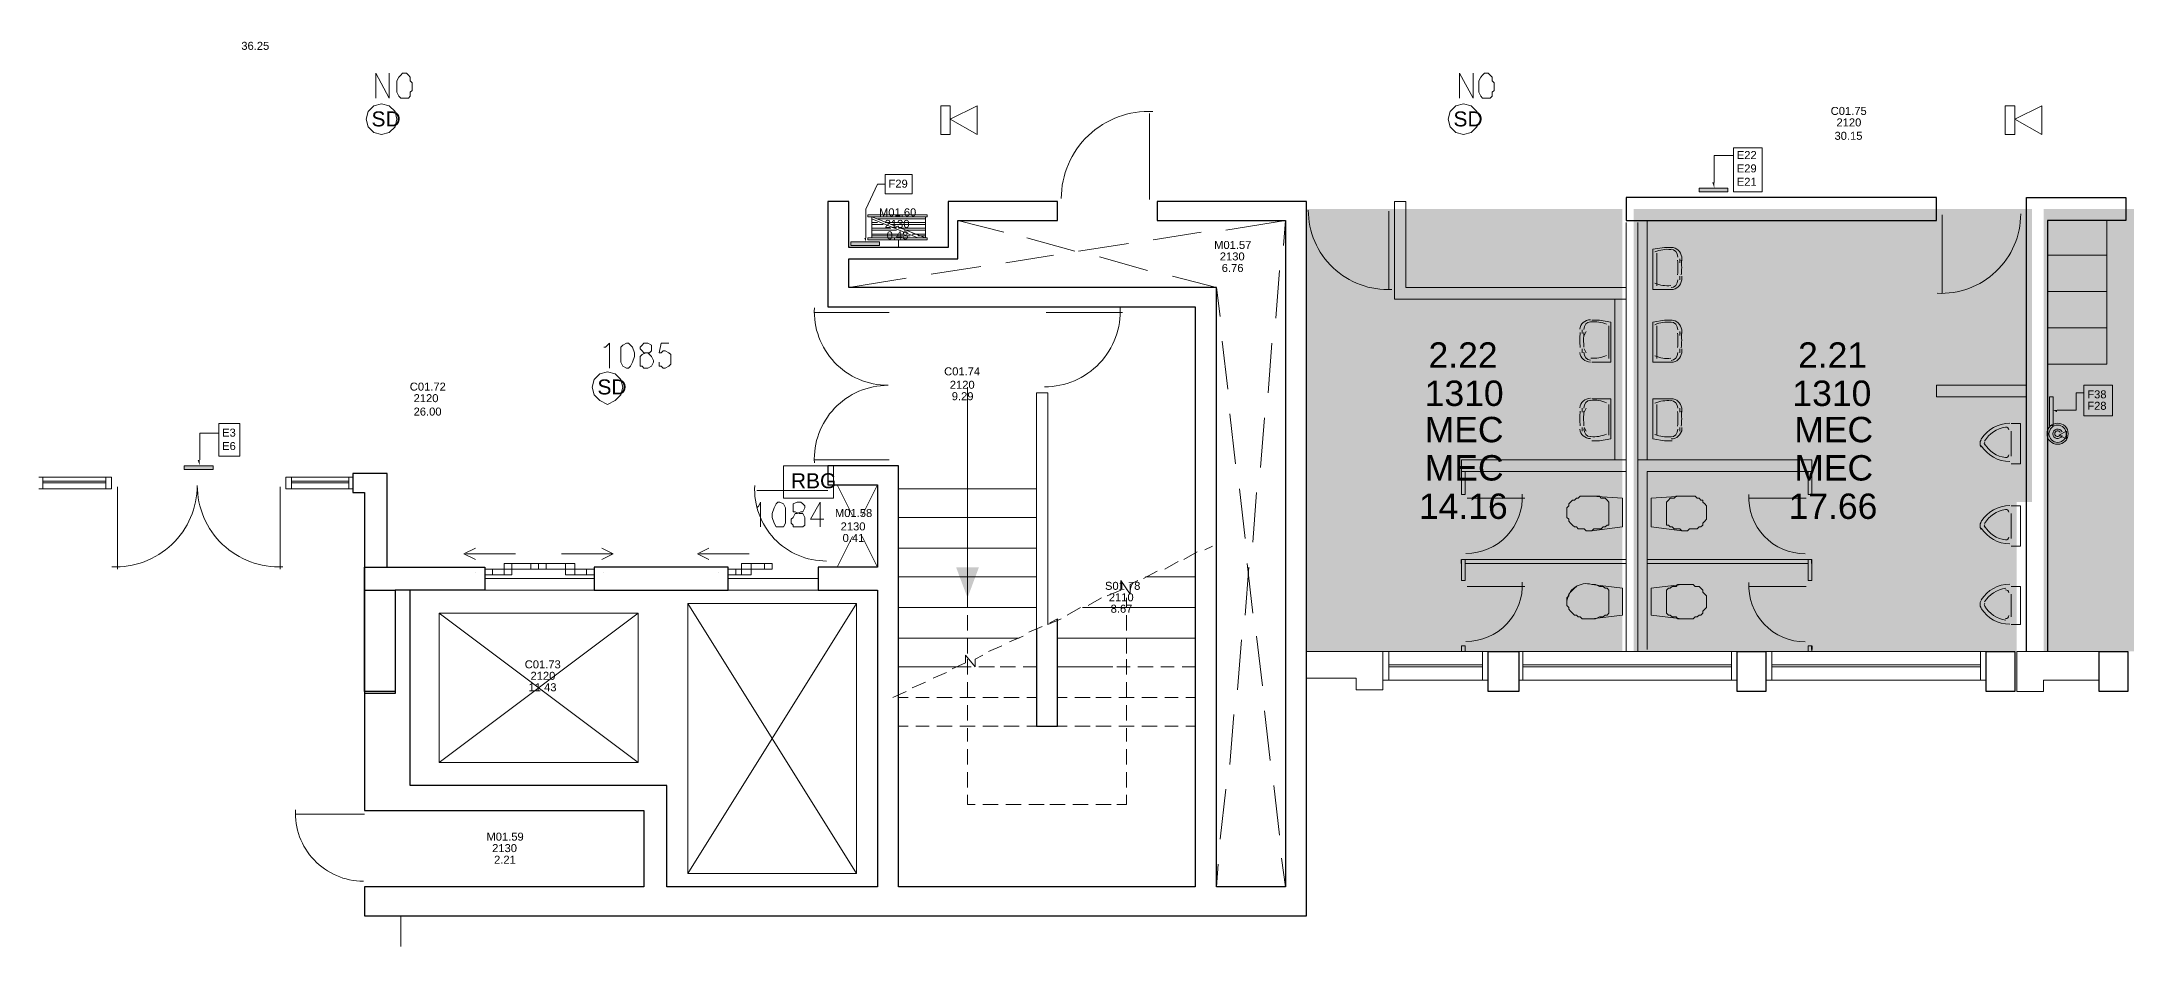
# Model space of a CAD drawing. Header units: millimetres. Extents: x -59 to 47, y 152 to 919.
# Drawn here: x -4.97 to 16.33, y 170.7 to 179.94 of the extents above; entities that cross this region are included whole.
import ezdxf

# ---------------------------------------------------------------- set-up
doc = ezdxf.new("R2010")
doc.units = ezdxf.units.MM
for name, color, linetype, true_color in [('PDF_014401$_ps_FIRE_ACCESS', 7, 'Continuous', 0x37dd00), ('PDF_014401$_ps_FIRE_ALARM', 7, 'Continuous', 0x37dd00), ('PDF_014401$HL-TMP', 7, 'Continuous', 0xbfebf9)]:
    doc.layers.add(name, color=color, linetype=linetype, true_color=true_color)
for name, color, linetype in [('PDF_014401$_ps_TEXTBOLD$FIRE', 2, 'Continuous'), ('PDF_014401$BL', 7, 'Continuous'), ('PDF_014401$BL-ABOVE', 7, 'Continuous'), ('PDF_014401$DR', 7, 'Continuous'), ('PDF_014401$EQ', 7, 'Continuous'), ('PDF_014401$EXISTING-WALL', 7, 'Continuous'), ('PDF_014401$FI', 7, 'Continuous'), ('PDF_014401$FI-DSG', 7, 'Continuous'), ('PDF_014401$FT-FIXFIT', 7, 'Continuous'), ('PDF_014401$PL-STAIR', 7, 'Continuous'), ('PDF_014401$PL-TOIL', 7, 'Continuous'), ('PDF_014401$WA', 7, 'Continuous'), ('PDF_014401$WA-COL', 7, 'Continuous'), ('PDF_014401$WA-EXT', 7, 'Continuous'), ('PDF_014401$WA-PART', 7, 'Continuous'), ('PDF_014401$WALL-1', 7, 'Continuous'), ('PDF_014401$WALL-2', 7, 'Continuous'), ('PDF_014401$WALL-PARTITION', 7, 'Continuous'), ('PDF_014401$WN', 7, 'Continuous'), ('PDF_Text', 7, 'Continuous')]:
    doc.layers.add(name, color=color, linetype=linetype)
doc.styles.add('PDF ArialMT', font='arial.ttf')

msp = doc.modelspace()

# ---------------------------------------------------------------- linework, layer by layer
at = {"layer": 'PDF_014401$_ps_FIRE_ACCESS', "lineweight": 0}
for points in [[(-1.493, 178.996), (-1.415, 179.016), (-1.356, 179.075), (-1.337, 179.153), (-1.356, 179.231), (-1.415, 179.29), (-1.493, 179.309), (-1.571, 179.29), (-1.63, 179.231), (-1.65, 179.153), (-1.63, 179.075), (-1.571, 179.016)], [(9.558, 178.996), (9.636, 179.016), (9.695, 179.075), (9.734, 179.153), (9.695, 179.231), (9.636, 179.29), (9.558, 179.309), (9.479, 179.29), (9.421, 179.231), (9.401, 179.153), (9.421, 179.075), (9.479, 179.016)], [(4.316, 179.29), (4.218, 179.29), (4.218, 178.996), (4.316, 178.996)], [(4.59, 178.996), (4.59, 179.29), (4.316, 179.153)], [(15.191, 179.29), (15.093, 179.29), (15.093, 178.996), (15.191, 178.996)], [(15.465, 178.996), (15.465, 179.29), (15.191, 179.153)], [(0.815, 176.239), (0.893, 176.278), (0.952, 176.336), (0.971, 176.415), (0.952, 176.493), (0.893, 176.552), (0.815, 176.571), (0.737, 176.552), (0.678, 176.493), (0.658, 176.415), (0.678, 176.336), (0.737, 176.278)]]:
    msp.add_lwpolyline(points, close=True, dxfattribs=at)
at = {"layer": 'PDF_014401$_ps_FIRE_ALARM', "lineweight": 0}
msp.add_lwpolyline([(3.123, 175.28), (3.123, 175.613), (2.614, 175.613), (2.614, 175.28)], close=True, dxfattribs=at)
at = {"layer": 'PDF_014401$_ps_TEXTBOLD$FIRE', "lineweight": 20}
for points in [[(-1.552, 179.368), (-1.552, 179.622), (-1.415, 179.368), (-1.415, 179.622)], [(9.519, 179.368), (9.519, 179.622), (9.656, 179.368), (9.656, 179.622)], [(0.776, 176.825), (0.795, 176.825), (0.834, 176.865), (0.834, 176.61)], [(1.441, 176.865), (1.362, 176.865), (1.343, 176.767), (1.362, 176.767), (1.382, 176.786), (1.402, 176.786), (1.441, 176.767), (1.46, 176.747), (1.46, 176.708), (1.46, 176.688), (1.46, 176.649), (1.441, 176.63), (1.402, 176.61), (1.382, 176.61), (1.362, 176.63), (1.343, 176.63), (1.343, 176.669)], [(2.34, 175.182), (2.36, 175.202), (2.379, 175.241), (2.379, 174.987)], [(2.986, 174.987), (2.986, 175.241), (2.888, 175.065), (3.025, 175.065)]]:
    msp.add_lwpolyline(points, dxfattribs=at)
for points in [[(-1.278, 179.622), (-1.298, 179.603), (-1.317, 179.583), (-1.337, 179.544), (-1.337, 179.525), (-1.337, 179.446), (-1.337, 179.427), (-1.317, 179.388), (-1.298, 179.368), (-1.278, 179.368), (-1.239, 179.368), (-1.219, 179.368), (-1.2, 179.388), (-1.2, 179.427), (-1.18, 179.446), (-1.18, 179.525), (-1.2, 179.544), (-1.2, 179.583), (-1.219, 179.603), (-1.239, 179.622)], [(9.773, 179.622), (9.753, 179.603), (9.734, 179.583), (9.714, 179.544), (9.714, 179.525), (9.714, 179.446), (9.714, 179.427), (9.734, 179.388), (9.753, 179.368), (9.773, 179.368), (9.812, 179.368), (9.832, 179.368), (9.851, 179.388), (9.851, 179.427), (9.871, 179.446), (9.871, 179.525), (9.851, 179.544), (9.851, 179.583), (9.832, 179.603), (9.812, 179.622)], [(1.01, 176.865), (0.971, 176.845), (0.952, 176.825), (0.952, 176.767), (0.952, 176.728), (0.952, 176.669), (0.971, 176.63), (1.01, 176.61), (1.03, 176.61), (1.049, 176.63), (1.069, 176.669), (1.089, 176.728), (1.089, 176.767), (1.069, 176.825), (1.049, 176.845), (1.03, 176.865)], [(1.186, 176.865), (1.167, 176.845), (1.147, 176.825), (1.147, 176.806), (1.167, 176.786), (1.186, 176.767), (1.225, 176.767), (1.245, 176.747), (1.265, 176.728), (1.284, 176.688), (1.284, 176.669), (1.265, 176.63), (1.225, 176.61), (1.186, 176.61), (1.167, 176.63), (1.147, 176.63), (1.147, 176.669), (1.147, 176.688), (1.147, 176.728), (1.167, 176.747), (1.206, 176.767), (1.245, 176.767), (1.265, 176.786), (1.265, 176.806), (1.265, 176.825), (1.265, 176.845), (1.225, 176.865)], [(2.556, 175.241), (2.536, 175.222), (2.516, 175.182), (2.497, 175.124), (2.497, 175.085), (2.516, 175.026), (2.536, 174.987), (2.556, 174.987), (2.575, 174.987), (2.614, 174.987), (2.634, 175.026), (2.634, 175.085), (2.634, 175.124), (2.634, 175.182), (2.614, 175.222), (2.575, 175.241)], [(2.751, 175.241), (2.712, 175.222), (2.712, 175.202), (2.712, 175.182), (2.712, 175.143), (2.732, 175.143), (2.771, 175.124), (2.81, 175.124), (2.829, 175.085), (2.829, 175.065), (2.829, 175.026), (2.829, 175.006), (2.81, 174.987), (2.79, 174.987), (2.751, 174.987), (2.712, 174.987), (2.712, 175.006), (2.692, 175.026), (2.692, 175.065), (2.712, 175.085), (2.732, 175.124), (2.751, 175.124), (2.79, 175.143), (2.81, 175.143), (2.829, 175.182), (2.829, 175.202), (2.81, 175.222), (2.79, 175.241)]]:
    msp.add_lwpolyline(points, close=True, dxfattribs=at)
at = {"layer": 'PDF_014401$BL', "lineweight": 9}
for points in [[(4.394, 178.116), (4.864, 177.999)], [(7.132, 178.019), (7.739, 178.116), (7.719, 177.862)], [(5.098, 177.94), (5.587, 177.803)], [(5.626, 177.803), (6.135, 177.882)], [(6.389, 177.921), (6.878, 177.999)], [(4.12, 177.569), (4.629, 177.647)], [(4.883, 177.686), (5.372, 177.764)], [(5.841, 177.745), (6.33, 177.608)], [(7.68, 177.608), (7.641, 177.119)], [(3.279, 177.432), (3.866, 177.53)], [(6.585, 177.549), (7.035, 177.432), (7.074, 177.138)], [(7.152, 176.395), (7.093, 176.884)], [(7.602, 176.865), (7.563, 176.356)], [(7.23, 175.632), (7.171, 176.141)], [(7.524, 176.102), (7.484, 175.593)], [(3.162, 175.417), (3.318, 175.104)], [(3.573, 175.417), (3.416, 175.104)], [(7.328, 174.869), (7.269, 175.378)], [(7.445, 175.339), (7.406, 174.83)], [(3.318, 174.889), (3.162, 174.576)], [(3.416, 174.889), (3.573, 174.576)], [(7.406, 174.107), (7.348, 174.615)], [(-0.437, 174.459), (0.678, 174.459)], [(2.047, 174.459), (2.966, 174.459)], [(7.367, 174.576), (7.328, 174.087)], [(-0.437, 174.341), (0.678, 174.341)], [(2.047, 174.341), (2.966, 174.341)], [(7.289, 173.833), (7.25, 173.324)], [(7.504, 173.363), (7.445, 173.872)], [(7.211, 173.07), (7.171, 172.561)], [(7.582, 172.601), (7.524, 173.109)], [(7.132, 172.307), (7.074, 171.799)], [(7.68, 171.838), (7.621, 172.346)], [(7.054, 171.544), (7.035, 171.31)], [(7.739, 171.31), (7.7, 171.603)]]:
    msp.add_lwpolyline(points, dxfattribs=at)
at = {"layer": 'PDF_014401$BL-ABOVE', "lineweight": 9}
msp.add_lwpolyline([(-1.298, 171.016), (-1.298, 170.703)], dxfattribs=at)
at = {"layer": 'PDF_014401$DR', "lineweight": 0}
for points in [[(6.35, 178.331), (6.35, 179.212), (6.35, 178.331)], [(8.795, 178.214), (8.795, 177.412), (8.795, 178.214)], [(14.448, 178.175), (14.448, 177.373), (14.448, 178.175)], [(3.69, 177.177), (2.927, 177.177), (3.69, 177.177)], [(5.294, 177.177), (6.076, 177.177), (5.294, 177.177)], [(3.69, 175.671), (2.927, 175.671), (3.69, 175.671)], [(-4.192, 175.398), (-4.192, 174.557), (-4.192, 175.398)], [(-2.53, 175.398), (-2.53, 174.557), (-2.53, 175.398)], [(3.064, 175.358), (2.34, 175.358), (3.064, 175.358)], [(9.597, 175.28), (10.184, 175.28), (9.597, 175.28)], [(13.059, 175.28), (12.472, 175.28), (13.059, 175.28)], [(-0.535, 174.654), (-0.652, 174.713), (-0.535, 174.772)], [(-0.633, 174.713), (-0.124, 174.713)], [(-0.163, 174.615), (0.032, 174.615)], [(0.384, 174.615), (0.189, 174.615)], [(0.756, 174.654), (0.873, 174.713), (0.345, 174.713)], [(0.873, 174.713), (0.756, 174.772)], [(1.851, 174.654), (1.734, 174.713), (1.851, 174.772)], [(1.754, 174.713), (2.262, 174.713)], [(2.282, 174.615), (2.419, 174.615)], [(-0.535, 174.517), (-0.535, 174.517)], [(-0.241, 174.557), (-0.359, 174.557)], [(-0.359, 174.498), (-0.241, 174.498)], [(0.032, 174.557), (-0.163, 174.557)], [(0.189, 174.557), (0.384, 174.557)], [(0.482, 174.557), (0.6, 174.557)], [(0.6, 174.498), (0.482, 174.498)], [(0.776, 174.517), (0.776, 174.517)], [(1.949, 174.517), (1.949, 174.517)], [(2.184, 174.557), (2.125, 174.557)], [(2.125, 174.498), (2.184, 174.498)], [(2.419, 174.557), (2.282, 174.557)], [(9.597, 174.38), (10.184, 174.38), (9.597, 174.38)], [(13.059, 174.38), (12.472, 174.38), (13.059, 174.38)], [(-1.669, 172.053), (-2.373, 172.053), (-1.669, 172.053)]]:
    msp.add_lwpolyline(points, dxfattribs=at)
for points in [[(2.928, 177.226, 0.42941), (3.68, 176.434, 0.42941), (2.928, 175.642)], [(-4.25, 174.581, 0.429403), (-3.376, 175.411, 0.429403), (-2.502, 174.581)]]:
    msp.add_lwpolyline(points, format="xyb", dxfattribs=at)
for points in [[(-0.241, 174.557), (-0.163, 174.557), (-0.163, 174.615), (-0.241, 174.615)], [(0.032, 174.557), (0.111, 174.557), (0.111, 174.615), (0.032, 174.615)], [(0.189, 174.557), (0.111, 174.557), (0.111, 174.615), (0.189, 174.615)], [(0.482, 174.557), (0.384, 174.557), (0.384, 174.615), (0.482, 174.615)], [(2.184, 174.557), (2.282, 174.557), (2.282, 174.615), (2.184, 174.615)], [(2.419, 174.557), (2.497, 174.557), (2.497, 174.615), (2.419, 174.615)], [(-0.437, 174.498), (-0.359, 174.498), (-0.359, 174.557), (-0.437, 174.557)], [(-0.241, 174.498), (-0.163, 174.498), (-0.163, 174.557), (-0.241, 174.557)], [(0.482, 174.498), (0.384, 174.498), (0.384, 174.557), (0.482, 174.557)], [(0.678, 174.498), (0.6, 174.498), (0.6, 174.557), (0.678, 174.557)], [(2.047, 174.498), (2.125, 174.498), (2.125, 174.557), (2.047, 174.557)], [(2.184, 174.498), (2.282, 174.498), (2.282, 174.557), (2.184, 174.557)]]:
    msp.add_lwpolyline(points, close=True, dxfattribs=at)
for centre, radius, start, end in [((6.34, 178.341), 0.89, 87.0456, 180.0003), ((8.785, 178.224), 0.812, 179.9997, 272.955), ((14.438, 178.185), 0.812, 267.045, 0.0003), ((5.279, 177.191), 0.773, 270.0146, 2.9699), ((3.05, 175.372), 0.733, 177.0447, 270), ((9.583, 175.293), 0.577, 270, 2.9553), ((13.049, 175.29), 0.577, 177.0446, 269.9991), ((9.583, 174.394), 0.577, 270, 2.9553), ((13.049, 174.39), 0.577, 177.0446, 269.9991), ((-1.679, 172.063), 0.694, 177.0439, 270.0001)]:
    msp.add_arc(centre, radius, start, end, dxfattribs=at)
at = {"layer": 'PDF_014401$EQ', "lineweight": 9}
for points in [[(3.357, 171.447), (1.636, 174.204), (1.636, 171.447), (3.357, 171.447), (3.357, 174.204)], [(1.636, 174.204), (3.357, 174.204), (1.636, 171.447)], [(1.128, 174.107), (-0.906, 172.581)], [(-0.906, 174.107), (1.128, 172.581)]]:
    msp.add_lwpolyline(points, dxfattribs=at)
msp.add_lwpolyline([(-0.906, 174.107), (1.128, 174.107), (1.128, 172.581), (-0.906, 172.581)], close=True, dxfattribs=at)
at = {"layer": 'PDF_014401$EXISTING-WALL', "lineweight": 20}
for points in [[(11.22, 173.715), (11.22, 178.097)], [(11.338, 173.715), (11.338, 178.097)]]:
    msp.add_lwpolyline(points, dxfattribs=at)
at = {"layer": 'PDF_014401$FI', "lineweight": 9}
for points in [[(4.081, 178.175), (4.081, 178.155), (3.475, 178.155), (3.475, 178.175)], [(4.081, 177.921), (3.475, 177.921), (3.475, 177.94), (3.514, 177.94), (4.062, 177.94), (4.081, 177.94)], [(15.719, 175.887), (15.641, 175.926), (15.719, 175.965)]]:
    msp.add_lwpolyline(points, close=True, dxfattribs=at)
for points in [[(3.514, 177.94), (3.514, 178.155), (4.062, 178.155), (4.062, 177.94), (3.514, 178.155)], [(3.983, 177.94), (3.514, 178.136)], [(3.514, 178.097), (3.573, 178.097)], [(3.631, 178.077), (3.514, 178.077)], [(3.514, 178.038), (3.71, 178.038)], [(3.768, 178.019), (3.514, 178.019)], [(4.062, 178.136), (3.573, 178.136)], [(3.651, 178.097), (4.062, 178.097)], [(4.062, 178.077), (3.71, 178.077)], [(3.788, 178.038), (4.062, 178.038)], [(4.062, 178.019), (3.846, 178.019)], [(3.514, 177.979), (3.846, 177.979)], [(3.905, 177.96), (3.514, 177.96)], [(3.788, 177.921), (3.788, 177.842)], [(3.925, 177.979), (4.062, 177.979)], [(4.062, 177.96), (3.983, 177.96)]]:
    msp.add_lwpolyline(points, dxfattribs=at)
for radius in [0.108, 0.088]:
    msp.add_circle((15.627, 175.939), radius, dxfattribs=at)
for radius, start, end in [(0.0489, 22.7694, 337.2306), (0.0293, 22.7697, 337.2303)]:
    msp.add_arc((15.627, 175.939), radius, start, end, dxfattribs=at)
at = {"layer": 'PDF_014401$FI-DSG', "lineweight": 9}
for points in [[(12.12, 178.507), (12.12, 178.781), (12.237, 178.781), (12.316, 178.781)], [(3.455, 177.94), (3.455, 178.234), (3.573, 178.488), (3.651, 178.488)], [(15.621, 176.18), (15.817, 176.18), (15.817, 176.356), (15.895, 176.356)], [(-3.351, 175.671), (-3.351, 175.945), (-3.234, 175.945), (-3.156, 175.945)]]:
    msp.add_lwpolyline(points, dxfattribs=at)
for points in [[(12.316, 178.86), (12.609, 178.86), (12.609, 178.41), (12.316, 178.41)], [(3.651, 178.586), (3.925, 178.586), (3.925, 178.39), (3.651, 178.39)], [(12.257, 178.449), (11.964, 178.449), (11.964, 178.41), (12.257, 178.41)], [(3.592, 177.901), (3.299, 177.901), (3.299, 177.862), (3.592, 177.862)], [(15.543, 176.317), (15.543, 176.023), (15.582, 176.023), (15.582, 176.317)], [(15.895, 176.434), (16.188, 176.434), (16.188, 176.121), (15.895, 176.121)], [(-3.156, 176.043), (-2.941, 176.043), (-2.941, 175.711), (-3.156, 175.711)], [(-3.214, 175.613), (-3.508, 175.613), (-3.508, 175.574), (-3.214, 175.574)]]:
    msp.add_lwpolyline(points, close=True, dxfattribs=at)
at = {"layer": 'PDF_014401$FI-DSG', "lineweight": -3, "transparency": 33554559}
for points in [[(12.257, 178.449), (11.964, 178.449), (12.257, 178.41)], [(11.964, 178.449), (12.257, 178.41), (11.964, 178.41)], [(12.12, 178.507), (12.12, 178.449), (12.1, 178.507)], [(3.592, 177.901), (3.299, 177.901), (3.592, 177.862)], [(3.299, 177.901), (3.592, 177.862), (3.299, 177.862)], [(3.455, 177.94), (3.455, 177.901), (3.436, 177.94)], [(15.582, 176.317), (15.543, 176.317), (15.582, 176.023)], [(15.543, 176.317), (15.582, 176.023), (15.543, 176.023)], [(15.621, 176.16), (15.582, 176.18), (15.621, 176.18)], [(-3.214, 175.613), (-3.508, 175.613), (-3.214, 175.574)], [(-3.508, 175.613), (-3.214, 175.574), (-3.508, 175.574)], [(-3.351, 175.671), (-3.351, 175.613), (-3.371, 175.671)]]:
    msp.add_solid(points, dxfattribs=at)
at = {"layer": 'PDF_014401$FT-FIXFIT', "lineweight": 0}
for points in [[(16.13, 178.116), (16.13, 177.393), (15.523, 177.393)], [(16.13, 177.764), (15.523, 177.764)], [(16.13, 177.393), (16.13, 176.649), (15.523, 176.649)], [(16.13, 177.021), (15.523, 177.021)]]:
    msp.add_lwpolyline(points, dxfattribs=at)
at = {"layer": 'PDF_014401$HL-TMP', "color": 111, "lineweight": -3, "true_color": 0x76efc1, "transparency": 33554559}
for points in [[(11.181, 178.234), (7.954, 178.234), (11.181, 173.715)], [(7.954, 178.234), (11.181, 173.715), (7.954, 173.715)], [(15.367, 178.234), (11.298, 178.234), (15.367, 175.241)], [(11.298, 178.234), (15.367, 175.241), (11.298, 175.241)], [(18.672, 178.234), (15.484, 178.234), (18.672, 173.715)], [(15.484, 178.234), (18.672, 173.715), (15.484, 173.715)], [(15.21, 175.241), (15.21, 175.241), (11.298, 175.241)], [(15.21, 175.241), (11.298, 175.241), (15.367, 175.241)], [(15.21, 175.241), (11.298, 175.241), (15.21, 173.715)], [(11.298, 175.241), (15.21, 173.715), (11.298, 173.715)]]:
    msp.add_solid(points, dxfattribs=at)
at = {"layer": 'PDF_014401$PL-STAIR', "lineweight": 9}
for points in [[(4.492, 174.165), (4.492, 174.263), (4.492, 175.378), (4.492, 176.415)], [(3.788, 175.378), (5.196, 175.378)], [(3.788, 175.085), (5.196, 175.085)], [(3.788, 174.772), (5.196, 174.772)], [(6.643, 174.635), (6.506, 174.557)], [(6.839, 174.733), (6.702, 174.654)], [(6.995, 174.791), (6.917, 174.752)], [(3.788, 174.478), (5.196, 174.478)], [(6.233, 174.439), (6.154, 174.4), (6.154, 174.302), (6.057, 174.439), (6.057, 174.341), (5.92, 174.283)], [(6.428, 174.537), (6.291, 174.459)], [(6.311, 174.478), (6.819, 174.478)], [(5.861, 174.263), (5.724, 174.185)], [(6.115, 174.165), (6.115, 174.263)], [(3.788, 174.165), (5.196, 174.165)], [(4.492, 174.087), (4.492, 173.931)], [(5.45, 174.048), (5.313, 173.989)], [(5.411, 174.048), (5.333, 174.009)], [(5.646, 174.165), (5.509, 174.087)], [(5.665, 174.165), (6.819, 174.165)], [(6.115, 173.931), (6.115, 174.087)], [(3.788, 173.852), (5.02, 173.852)], [(4.492, 173.852), (4.492, 173.696)], [(4.844, 173.774), (4.707, 173.715)], [(5.059, 173.872), (4.922, 173.813)], [(5.255, 173.97), (5.118, 173.911)], [(5.411, 173.852), (6.819, 173.852)], [(6.115, 173.696), (6.115, 173.852)], [(3.788, 173.559), (4.394, 173.559), (4.531, 173.559)], [(4.648, 173.676), (4.57, 173.637), (4.57, 173.559), (4.472, 173.676), (4.472, 173.598), (4.335, 173.539)], [(4.492, 173.637), (4.492, 173.481)], [(4.609, 173.559), (4.766, 173.559)], [(4.824, 173.559), (4.981, 173.559)], [(5.059, 173.559), (5.196, 173.559)], [(5.978, 173.559), (5.411, 173.559)], [(6.018, 173.559), (6.154, 173.559)], [(6.115, 173.481), (6.115, 173.637)], [(6.233, 173.559), (6.389, 173.559)], [(6.467, 173.559), (6.604, 173.559)], [(6.683, 173.559), (6.819, 173.559)], [(4.062, 173.403), (3.925, 173.344)], [(4.277, 173.5), (4.14, 173.442)], [(4.492, 173.403), (4.492, 173.246)], [(6.115, 173.246), (6.115, 173.403)], [(3.866, 173.305), (3.729, 173.246)], [(3.788, 173.246), (3.886, 173.246)], [(3.964, 173.246), (4.101, 173.246)], [(4.179, 173.246), (4.335, 173.246)], [(4.414, 173.246), (4.57, 173.246)], [(4.492, 173.168), (4.492, 173.011)], [(4.648, 173.246), (4.805, 173.246)], [(4.864, 173.246), (5.02, 173.246)], [(5.098, 173.246), (5.196, 173.246)], [(5.411, 173.246), (5.509, 173.246)], [(5.587, 173.246), (5.744, 173.246)], [(5.802, 173.246), (5.959, 173.246)], [(6.037, 173.246), (6.194, 173.246)], [(6.115, 173.011), (6.115, 173.168)], [(6.272, 173.246), (6.428, 173.246)], [(6.506, 173.246), (6.643, 173.246)], [(6.722, 173.246), (6.819, 173.246)], [(3.788, 172.953), (3.886, 172.953)], [(3.964, 172.953), (4.101, 172.953)], [(4.179, 172.953), (4.335, 172.953)], [(4.414, 172.953), (4.57, 172.953)], [(4.492, 172.933), (4.492, 172.796)], [(4.648, 172.953), (4.805, 172.953)], [(4.864, 172.953), (5.02, 172.953)], [(5.098, 172.953), (5.196, 172.953)], [(5.411, 172.953), (5.509, 172.953)], [(5.587, 172.953), (5.744, 172.953)], [(5.802, 172.953), (5.959, 172.953)], [(6.037, 172.953), (6.194, 172.953)], [(6.115, 172.796), (6.115, 172.933)], [(6.272, 172.953), (6.428, 172.953)], [(6.506, 172.953), (6.643, 172.953)], [(6.722, 172.953), (6.819, 172.953)], [(4.492, 172.718), (4.492, 172.561)], [(6.115, 172.561), (6.115, 172.718)], [(4.492, 172.483), (4.492, 172.327)], [(6.115, 172.327), (6.115, 172.483)], [(4.492, 172.249), (4.492, 172.151), (4.57, 172.151)], [(4.648, 172.151), (4.805, 172.151)], [(4.883, 172.151), (5.04, 172.151)], [(5.118, 172.151), (5.274, 172.151)], [(5.333, 172.151), (5.489, 172.151)], [(5.568, 172.151), (5.724, 172.151)], [(5.802, 172.151), (5.959, 172.151)], [(6.018, 172.151), (6.115, 172.151), (6.115, 172.249)]]:
    msp.add_lwpolyline(points, dxfattribs=at)
at = {"layer": 'PDF_014401$PL-STAIR', "lineweight": -3, "transparency": 33554559}
msp.add_solid([(4.375, 174.576), (4.492, 174.263), (4.609, 174.576)], dxfattribs=at)
at = {"layer": 'PDF_014401$PL-TOIL', "lineweight": 9}
for points in [[(11.69, 177.412), (11.611, 177.412), (11.494, 177.412), (11.494, 177.823), (11.611, 177.842), (11.69, 177.842)], [(11.533, 177.784), (11.533, 177.451)], [(10.77, 177.001), (10.77, 176.962)], [(10.868, 176.669), (10.946, 176.669), (11.064, 176.669), (11.064, 177.08), (10.946, 177.099), (10.868, 177.099)], [(11.044, 177.041), (11.044, 176.708)], [(11.69, 176.669), (11.611, 176.669), (11.494, 176.669), (11.494, 177.08), (11.611, 177.099), (11.69, 177.099)], [(11.533, 177.041), (11.533, 176.708)], [(10.77, 176.806), (10.77, 176.767)], [(10.77, 176.2), (10.77, 176.16)], [(10.868, 175.867), (10.946, 175.867), (11.064, 175.887), (11.064, 176.297), (10.946, 176.297), (10.868, 176.297)], [(11.044, 176.239), (11.044, 175.926)], [(11.69, 175.867), (11.611, 175.867), (11.494, 175.887), (11.494, 176.297), (11.611, 176.297), (11.69, 176.297)], [(11.533, 176.239), (11.533, 175.926)], [(10.77, 176.004), (10.77, 175.965)], [(11.787, 176.004), (11.787, 175.965)], [(15.152, 176.043), (15.249, 176.043), (15.249, 175.632), (15.152, 175.632)], [(15.152, 175.711), (15.152, 175.965)], [(10.712, 175.28), (10.692, 175.261), (10.673, 175.261), (10.653, 175.241), (10.633, 175.222), (10.633, 175.202), (10.614, 175.182), (10.614, 175.163), (10.614, 175.124), (10.614, 175.104), (10.614, 175.085), (10.633, 175.065), (10.633, 175.046), (10.653, 175.026), (10.673, 175.006), (10.692, 174.987), (10.712, 174.987), (10.731, 174.967), (10.751, 174.967), (10.77, 174.967), (10.79, 174.967), (10.81, 174.948), (10.829, 174.948), (10.849, 174.948), (10.868, 174.948), (11.181, 174.987), (11.181, 175.28), (10.868, 175.3), (10.888, 175.3), (10.907, 175.3), (10.946, 175.3), (10.966, 175.28), (10.986, 175.28), (11.005, 175.28), (11.025, 175.261), (11.044, 175.241), (11.044, 175.006), (11.025, 175.006), (11.005, 174.987), (10.986, 174.987), (10.966, 174.967), (10.946, 174.967), (10.907, 174.967), (10.888, 174.967), (10.868, 174.948)], [(10.614, 175.124), (10.614, 175.163), (10.614, 175.182), (10.633, 175.202), (10.633, 175.222), (10.653, 175.241), (10.673, 175.261), (10.692, 175.261), (10.712, 175.28), (10.731, 175.28), (10.751, 175.3), (10.77, 175.3), (10.79, 175.3), (10.81, 175.3), (10.829, 175.3), (10.849, 175.3), (10.868, 175.3)], [(11.964, 175.28), (11.983, 175.261), (12.003, 175.261), (12.003, 175.241), (12.022, 175.222), (12.042, 175.202), (12.042, 175.182), (12.042, 175.163), (12.042, 175.124), (12.042, 175.104), (12.042, 175.085), (12.042, 175.065), (12.022, 175.046), (12.003, 175.026), (12.003, 175.006), (11.983, 174.987), (11.964, 174.987), (11.944, 174.967), (11.924, 174.967), (11.905, 174.967), (11.866, 174.967), (11.846, 174.948), (11.827, 174.948), (11.807, 174.948), (11.787, 174.948), (11.475, 174.987), (11.475, 175.28), (11.787, 175.3), (11.768, 175.3), (11.748, 175.3), (11.729, 175.3), (11.709, 175.28), (11.69, 175.28), (11.67, 175.28), (11.651, 175.261), (11.631, 175.241), (11.631, 175.006), (11.651, 175.006), (11.67, 174.987), (11.69, 174.987), (11.709, 174.967), (11.729, 174.967), (11.748, 174.967), (11.768, 174.967), (11.787, 174.948)], [(12.042, 175.124), (12.042, 175.163), (12.042, 175.182), (12.042, 175.202), (12.022, 175.222), (12.003, 175.241), (12.003, 175.261), (11.983, 175.261), (11.964, 175.28), (11.944, 175.28), (11.924, 175.3), (11.905, 175.3), (11.866, 175.3), (11.846, 175.3), (11.827, 175.3), (11.807, 175.3), (11.787, 175.3)], [(15.152, 175.202), (15.249, 175.202), (15.249, 174.791), (15.152, 174.791)], [(15.152, 174.869), (15.152, 175.124)], [(10.712, 174.38), (10.692, 174.361), (10.673, 174.341), (10.653, 174.322), (10.633, 174.302), (10.633, 174.283), (10.614, 174.263), (10.614, 174.244), (10.614, 174.224), (10.614, 174.204), (10.614, 174.185), (10.633, 174.165), (10.633, 174.146), (10.653, 174.126), (10.673, 174.107), (10.692, 174.087), (10.712, 174.087), (10.731, 174.068), (10.751, 174.068), (10.77, 174.048), (10.79, 174.048), (10.81, 174.048), (10.829, 174.048), (10.849, 174.048), (10.868, 174.048), (11.181, 174.087), (11.181, 174.361), (10.868, 174.4), (10.888, 174.4), (10.907, 174.4), (10.946, 174.38), (10.966, 174.38), (10.986, 174.38), (11.005, 174.361), (11.025, 174.361), (11.044, 174.341), (11.044, 174.107), (11.025, 174.087), (11.005, 174.087), (10.986, 174.068), (10.966, 174.068), (10.946, 174.068), (10.907, 174.048), (10.888, 174.048), (10.868, 174.048)], [(11.964, 174.38), (11.983, 174.361), (12.003, 174.341), (12.003, 174.322), (12.022, 174.302), (12.042, 174.283), (12.042, 174.263), (12.042, 174.244), (12.042, 174.224), (12.042, 174.204), (12.042, 174.185), (12.042, 174.165), (12.022, 174.146), (12.003, 174.126), (12.003, 174.107), (11.983, 174.087), (11.964, 174.087), (11.944, 174.068), (11.924, 174.068), (11.905, 174.048), (11.866, 174.048), (11.846, 174.048), (11.827, 174.048), (11.807, 174.048), (11.787, 174.048), (11.475, 174.087), (11.475, 174.361), (11.787, 174.4), (11.768, 174.4), (11.748, 174.4), (11.729, 174.38), (11.709, 174.38), (11.69, 174.38), (11.67, 174.361), (11.651, 174.361), (11.631, 174.341), (11.631, 174.107), (11.651, 174.087), (11.67, 174.087), (11.69, 174.068), (11.709, 174.068), (11.729, 174.068), (11.748, 174.048), (11.768, 174.048), (11.787, 174.048)], [(12.042, 174.224), (12.042, 174.244), (12.042, 174.263), (12.042, 174.283), (12.022, 174.302), (12.003, 174.322), (12.003, 174.341), (11.983, 174.361), (11.964, 174.38), (11.944, 174.38), (11.924, 174.38), (11.905, 174.4), (11.866, 174.4), (11.846, 174.4), (11.827, 174.4), (11.807, 174.4), (11.787, 174.4)], [(15.152, 174.38), (15.249, 174.38), (15.249, 173.989), (15.152, 173.989)], [(15.152, 174.068), (15.152, 174.302)]]:
    msp.add_lwpolyline(points, dxfattribs=at)
for points in [[(11.68, 177.842, -0.38474), (11.787, 177.745), (11.787, 177.706)], [(11.787, 177.549), (11.787, 177.51, -0.384878), (11.68, 177.412)], [(11.68, 177.099, -0.38474), (11.787, 177.001), (11.787, 176.962)], [(11.787, 176.806), (11.787, 176.767, -0.384878), (11.68, 176.669)], [(11.68, 176.297, -0.38474), (11.787, 176.2), (11.787, 176.16)], [(15.128, 175.978, 0.45078), (15.095, 176.007, 0.224356), (14.88, 175.864)], [(14.88, 175.837, 0.224356), (15.095, 175.695, 0.45078), (15.128, 175.724)], [(15.128, 175.137, 0.45078), (15.095, 175.166, 0.224356), (14.88, 175.023)], [(14.88, 174.996, 0.224356), (15.095, 174.854, 0.45078), (15.128, 174.883)], [(14.882, 174.21, 0.286044), (14.882, 174.179, 0.224356), (15.098, 174.034)]]:
    msp.add_lwpolyline(points, format="xyb", dxfattribs=at)
for points in [[(11.745, 177.563, 0.046628), (11.745, 177.711, -0.046628)], [(10.789, 176.972, 0.046656), (10.789, 176.823, -0.046656)], [(11.745, 176.82, 0.046628), (11.745, 176.968, -0.046628)], [(10.789, 176.17, 0.046656), (10.789, 176.021, -0.046656)], [(11.745, 176.018, 0.046628), (11.745, 176.166, -0.046628)]]:
    msp.add_lwpolyline(points, format="xyb", close=True, dxfattribs=at)
for points in [[(11.768, 177.686), (11.768, 177.725)], [(11.768, 177.51), (11.768, 177.549)], [(10.79, 176.943), (10.81, 176.982)], [(11.768, 176.943), (11.768, 176.982)], [(10.81, 176.767), (10.79, 176.806)], [(11.768, 176.767), (11.768, 176.806)], [(10.79, 176.16), (10.81, 176.2)], [(11.768, 176.16), (11.768, 176.2)], [(10.81, 175.965), (10.79, 176.004)], [(11.768, 175.965), (11.768, 176.004)]]:
    msp.add_lwpolyline(points, close=True, dxfattribs=at)
for centre, radius, start, end in [((11.641, 177.507), 0.316, 83.7436, 113.7818), ((10.994, 177.637), 0.793, 354.488, 5.512), ((11.641, 177.767), 0.316, 246.3255, 276.1457), ((10.854, 176.995), 0.108, 90.022, 174.1937), ((11.541, 176.897), 0.794, 174.4948, 185.5052), ((10.893, 176.768), 0.316, 66.2158, 96.2573), ((11.641, 176.764), 0.316, 83.7436, 113.7818), ((10.994, 176.894), 0.793, 354.488, 5.512), ((10.854, 176.78), 0.108, 185.8062, 270), ((10.893, 177.027), 0.316, 263.8501, 293.6768), ((11.641, 177.024), 0.316, 246.3255, 276.1457), ((10.854, 176.193), 0.108, 90.022, 174.1937), ((11.541, 176.095), 0.794, 174.4948, 185.5052), ((10.893, 175.966), 0.316, 66.2158, 96.2573), ((11.641, 175.962), 0.316, 83.7436, 113.7818), ((10.994, 176.092), 0.793, 354.488, 5.512), ((10.854, 175.998), 0.108, 185.8062, 270), ((10.893, 176.225), 0.316, 263.8501, 293.6768), ((11.641, 176.222), 0.316, 246.3255, 276.1457), ((11.68, 175.994), 0.108, 269.9948, 354.1973), ((15.138, 175.704), 0.342, 90, 148.1067), ((14.903, 175.841), 0.0685, 148.1068, 211.8932), ((15.138, 175.998), 0.342, 211.8933, 270), ((14.907, 175.838), 0.0293, 148.0742, 211.9258), ((14.903, 175), 0.0685, 148.1068, 211.8932), ((15.138, 174.863), 0.342, 90, 148.1067), ((15.138, 175.157), 0.342, 211.8933, 270), ((14.907, 174.997), 0.0293, 148.0742, 211.9258), ((10.813, 174.209), 0.199, 73.8256, 175.5648), ((15.138, 174.061), 0.342, 90, 148.1067), ((14.903, 174.198), 0.0685, 148.1068, 211.8932), ((15.138, 174.061), 0.303, 97.5256, 148.1067), ((15.099, 174.315), 0.0293, 359.9999, 97.0596), ((15.138, 174.335), 0.342, 211.8933, 270), ((15.099, 174.081), 0.0293, 262.9404, 0.0001)]:
    msp.add_arc(centre, radius, start, end, dxfattribs=at)
for points in [[(11.748, 177.744), (11.744, 177.789), (11.715, 177.823), (11.68, 177.823)], [(11.748, 177.744), (11.744, 177.789), (11.715, 177.823), (11.68, 177.823)], [(11.68, 177.432), (11.715, 177.432), (11.744, 177.466), (11.748, 177.511)], [(11.68, 177.432), (11.715, 177.432), (11.744, 177.466), (11.748, 177.511)], [(10.854, 177.083), (10.819, 177.083), (10.79, 177.049), (10.786, 177.004)], [(10.854, 177.083), (10.819, 177.083), (10.79, 177.049), (10.786, 177.004)], [(11.748, 177.001), (11.744, 177.045), (11.715, 177.08), (11.68, 177.08)], [(11.748, 177.001), (11.744, 177.045), (11.715, 177.08), (11.68, 177.08)], [(10.786, 176.771), (10.79, 176.726), (10.819, 176.692), (10.854, 176.692)], [(10.786, 176.771), (10.79, 176.726), (10.819, 176.692), (10.854, 176.692)], [(11.68, 176.688), (11.715, 176.688), (11.744, 176.723), (11.748, 176.768)], [(11.68, 176.688), (11.715, 176.688), (11.744, 176.723), (11.748, 176.768)], [(10.854, 176.281), (10.819, 176.281), (10.79, 176.247), (10.786, 176.202)], [(10.854, 176.281), (10.819, 176.281), (10.79, 176.247), (10.786, 176.202)], [(11.748, 176.199), (11.744, 176.244), (11.715, 176.278), (11.68, 176.278)], [(11.748, 176.199), (11.744, 176.244), (11.715, 176.278), (11.68, 176.278)], [(10.786, 175.989), (10.79, 175.944), (10.819, 175.91), (10.854, 175.91)], [(10.786, 175.989), (10.79, 175.944), (10.819, 175.91), (10.854, 175.91)], [(11.68, 175.906), (11.715, 175.906), (11.744, 175.94), (11.748, 175.985)], [(11.68, 175.906), (11.715, 175.906), (11.744, 175.94), (11.748, 175.985)]]:
    msp.add_open_spline(points, degree=3, dxfattribs=at)
at = {"layer": 'PDF_014401$WA', "lineweight": 20}
for points in [[(11.22, 177.314), (8.854, 177.314), (8.854, 178.312), (8.971, 178.312), (8.971, 177.432), (11.22, 177.432)], [(5.196, 173.95), (5.196, 176.356), (5.313, 176.356), (5.313, 173.989)], [(15.308, 176.317), (14.389, 176.317), (14.389, 176.434), (15.308, 176.434)], [(3.788, 171.31), (3.788, 175.613)], [(11.22, 175.671), (9.538, 175.671), (9.538, 175.554), (11.22, 175.554)], [(11.435, 173.735), (11.435, 175.554), (13.118, 175.554), (13.118, 175.671), (11.338, 175.671)], [(7.954, 173.442), (8.462, 173.442), (8.462, 173.324), (8.736, 173.324), (8.736, 173.715), (7.954, 173.715)], [(16.051, 173.715), (15.21, 173.715), (15.21, 173.305), (15.484, 173.305), (15.484, 173.422), (16.051, 173.422)], [(3.573, 173.305), (3.573, 171.31)]]:
    msp.add_lwpolyline(points, dxfattribs=at)
at = {"layer": 'PDF_014401$WA-COL', "lineweight": 25}
for points in [[(-1.356, 174.341), (-1.356, 173.305), (-1.669, 173.305), (-1.669, 174.341)], [(9.812, 173.715), (10.125, 173.715), (10.125, 173.305), (9.812, 173.305)], [(12.355, 173.715), (12.648, 173.715), (12.648, 173.305), (12.355, 173.305)], [(14.897, 173.715), (15.191, 173.715), (15.191, 173.305), (14.897, 173.305)], [(16.051, 173.715), (16.345, 173.715), (16.345, 173.305), (16.051, 173.305)]]:
    msp.add_lwpolyline(points, close=True, dxfattribs=at)
at = {"layer": 'PDF_014401$WA-EXT', "lineweight": 25}
for points in [[(-1.435, 174.576), (-1.435, 175.534), (-1.787, 175.534), (-1.787, 175.339), (-1.669, 175.339), (-1.669, 172.092), (1.186, 172.092), (1.186, 171.31), (-1.669, 171.31), (-1.669, 171.016), (6.819, 171.016), (7.954, 171.016), (7.954, 178.312), (6.428, 178.312), (6.428, 178.116), (7.739, 178.116), (7.739, 171.31), (7.035, 171.31), (7.035, 177.432), (3.279, 177.432), (3.279, 177.725), (4.394, 177.725), (4.394, 178.116), (5.411, 178.116), (5.411, 178.312), (4.296, 178.312), (4.296, 178.136), (4.296, 177.842), (3.279, 177.842), (3.279, 178.312), (3.064, 178.312), (3.064, 177.236), (6.819, 177.236), (6.819, 171.31), (3.788, 171.31), (3.788, 175.613), (3.064, 175.613), (3.064, 175.417), (3.573, 175.417), (3.573, 174.576), (2.966, 174.576), (2.966, 174.341), (3.573, 174.341), (3.573, 171.31), (1.421, 171.31), (1.421, 172.346), (-1.2, 172.346), (-1.2, 174.341)], [(15.308, 173.715), (15.308, 178.351), (16.325, 178.351), (16.325, 178.116), (15.523, 178.116), (15.523, 173.715)], [(-1.669, 174.341), (-1.669, 174.576), (-0.437, 174.576), (-0.437, 174.341), (-1.356, 174.341), (-1.356, 173.285), (-1.669, 173.285), (-1.669, 172.092)], [(5.196, 173.95), (5.196, 172.953), (5.411, 172.953), (5.411, 174.048)]]:
    msp.add_lwpolyline(points, dxfattribs=at)
for points in [[(11.22, 178.116), (14.389, 178.116), (14.389, 178.351), (11.22, 178.351)], [(2.047, 174.341), (2.047, 174.576), (0.678, 174.576), (0.678, 174.341)]]:
    msp.add_lwpolyline(points, close=True, dxfattribs=at)
at = {"layer": 'PDF_014401$WA-PART', "lineweight": 18}
for points in [[(9.577, 175.319), (9.538, 175.319), (9.538, 175.554), (9.577, 175.554)], [(13.078, 175.319), (13.118, 175.319), (13.118, 175.554), (13.078, 175.554)], [(9.577, 174.439), (9.538, 174.439), (9.538, 174.654), (9.577, 174.654)], [(13.078, 174.439), (13.118, 174.439), (13.118, 174.654), (13.078, 174.654)], [(9.577, 173.715), (9.538, 173.715), (9.538, 173.774), (9.577, 173.774)], [(13.078, 173.715), (13.118, 173.715), (13.118, 173.774), (13.078, 173.774)]]:
    msp.add_lwpolyline(points, close=True, dxfattribs=at)
for points in [[(9.538, 174.654), (11.22, 174.654)], [(11.22, 174.615), (9.577, 174.615)], [(13.118, 174.654), (11.435, 174.654)], [(11.435, 174.615), (13.078, 174.615)]]:
    msp.add_lwpolyline(points, dxfattribs=at)
at = {"layer": 'PDF_014401$WALL-1', "lineweight": 0}
msp.add_lwpolyline([(16.325, 178.351), (16.325, 178.116)], dxfattribs=at)
at = {"layer": 'PDF_014401$WALL-2', "lineweight": 9}
for points in [[(11.435, 175.671), (11.435, 178.116)], [(11.103, 177.314), (11.103, 175.671)]]:
    msp.add_lwpolyline(points, dxfattribs=at)
at = {"layer": 'PDF_014401$WALL-PARTITION', "lineweight": 25}
for points in [[(9.538, 174.615), (9.538, 174.654)], [(13.118, 174.615), (13.118, 174.654)]]:
    msp.add_lwpolyline(points, dxfattribs=at)
msp.add_lwpolyline([(13.118, 173.774), (13.118, 173.735)], close=True, dxfattribs=at)
at = {"layer": 'PDF_014401$WN', "lineweight": 9}
for points in [[(-4.994, 175.495), (-4.251, 175.495)], [(-1.787, 175.495), (-2.471, 175.495)], [(-4.251, 175.378), (-4.994, 175.378)], [(-2.471, 175.378), (-1.787, 175.378)], [(9.812, 173.715), (8.736, 173.715)], [(12.355, 173.715), (10.125, 173.715)], [(14.897, 173.715), (12.648, 173.715)], [(8.736, 173.422), (9.812, 173.422)], [(10.125, 173.422), (12.355, 173.422)], [(12.648, 173.422), (14.897, 173.422)]]:
    msp.add_lwpolyline(points, dxfattribs=at)
at = {"layer": 'PDF_014401$WN', "lineweight": 0}
for points in [[(-4.955, 175.378), (-4.955, 175.495)], [(-4.31, 175.495), (-4.31, 175.378)], [(-4.251, 175.495), (-4.251, 175.378)], [(-2.471, 175.495), (-2.471, 175.378)], [(-2.413, 175.495), (-2.413, 175.378)], [(-1.826, 175.378), (-1.826, 175.495)], [(-1.787, 175.378), (-1.787, 175.495)], [(-4.31, 175.456), (-4.955, 175.456)], [(-4.31, 175.437), (-4.955, 175.437)], [(-2.413, 175.456), (-1.826, 175.456)], [(-2.413, 175.437), (-1.826, 175.437)], [(8.736, 173.715), (8.736, 173.422)], [(8.795, 173.715), (8.795, 173.422)], [(8.795, 173.579), (9.753, 173.579)], [(8.795, 173.559), (9.753, 173.559)], [(9.753, 173.422), (9.753, 173.715)], [(9.812, 173.422), (9.812, 173.715)], [(10.125, 173.715), (10.125, 173.422)], [(10.164, 173.715), (10.164, 173.422)], [(10.164, 173.579), (12.296, 173.579)], [(10.164, 173.559), (12.296, 173.559)], [(12.296, 173.422), (12.296, 173.715)], [(12.355, 173.422), (12.355, 173.715)], [(12.648, 173.715), (12.648, 173.422)], [(12.707, 173.715), (12.707, 173.422)], [(12.707, 173.579), (14.839, 173.579)], [(12.707, 173.559), (14.839, 173.559)], [(14.839, 173.422), (14.839, 173.715)], [(14.897, 173.422), (14.897, 173.715)]]:
    msp.add_lwpolyline(points, dxfattribs=at)

# ---------------------------------------------------------------- texts
at = {"layer": 'PDF_Text', "lineweight": -3, "attachment_point": 4, "style": 'PDF ArialMT'}
for s, insert, char_height in [('36.25', (-2.926, 179.901), 0.0817), ('C01.75', (13.309, 179.236), 0.0817), ('2120', (13.368, 179.119), 0.0817), ('30.15', (13.348, 178.982), 0.0817), ('E22', (12.35, 178.786), 0.0817), ('E29', (12.35, 178.649), 0.0817), ('F29', (3.685, 178.493), 0.0817), ('E21', (12.35, 178.513), 0.0817), ('M01.60', (3.588, 178.2), 0.0817), ('2130', (3.646, 178.082), 0.0817), ('0.48', (3.666, 177.965), 0.0817), ('M01.57', (7.011, 177.867), 0.0817), ('2130', (7.069, 177.75), 0.0817), ('6.76', (7.089, 177.632), 0.0817), ('2.22', (9.201, 176.743), 0.2595), ('2.21', (12.976, 176.743), 0.2595), ('C01.74', (4.253, 176.576), 0.0817), ('C01.72', (-1.205, 176.42), 0.0817), ('2120', (-1.166, 176.302), 0.0817), ('2120', (4.311, 176.439), 0.0817), ('9.29', (4.331, 176.322), 0.0817), ('1310', (9.162, 176.351), 0.2595), ('1310', (12.918, 176.351), 0.2595), ('F38', (15.93, 176.341), 0.0817), ('26.00', (-1.166, 176.165), 0.0817), ('MEC', (9.162, 175.98), 0.2595), ('MEC', (12.937, 175.98), 0.2595), ('F28', (15.93, 176.224), 0.0817), ('E3', (-3.122, 175.95), 0.0817), ('E6', (-3.122, 175.813), 0.0817), ('MEC', (9.162, 175.589), 0.2595), ('MEC', (12.937, 175.589), 0.2595), ('14.16', (9.103, 175.197), 0.2595), ('17.66', (12.879, 175.197), 0.2595), ('M01.58', (3.138, 175.129), 0.0817), ('2130', (3.196, 174.992), 0.0817), ('0.41', (3.216, 174.874), 0.0817), ('S01.78', (5.896, 174.385), 0.0817), ('2110', (5.935, 174.268), 0.0817), ('8.67', (5.954, 174.151), 0.0817), ('C01.73', (-0.031, 173.583), 0.0817), ('11.43', (0.008, 173.349), 0.0817), ('2120', (0.028, 173.466), 0.0817), ('M01.59', (-0.422, 171.823), 0.0817), ('2130', (-0.364, 171.706), 0.0817), ('2.21', (-0.344, 171.588), 0.0817)]:
    msp.add_mtext(s, dxfattribs=dict(at, insert=insert, char_height=char_height))
at = {"layer": 'PDF_Text', "color": 2, "lineweight": -3, "char_height": 0.1533, "attachment_point": 4, "style": 'PDF ArialMT'}
for s, insert in [('SD', (-1.596, 179.154)), ('SD', (9.456, 179.154)), ('SD', (0.712, 176.416)), ('RBG', (2.688, 175.458))]:
    msp.add_mtext(s, dxfattribs=dict(at, insert=insert))

doc.saveas('drawing.dxf')
